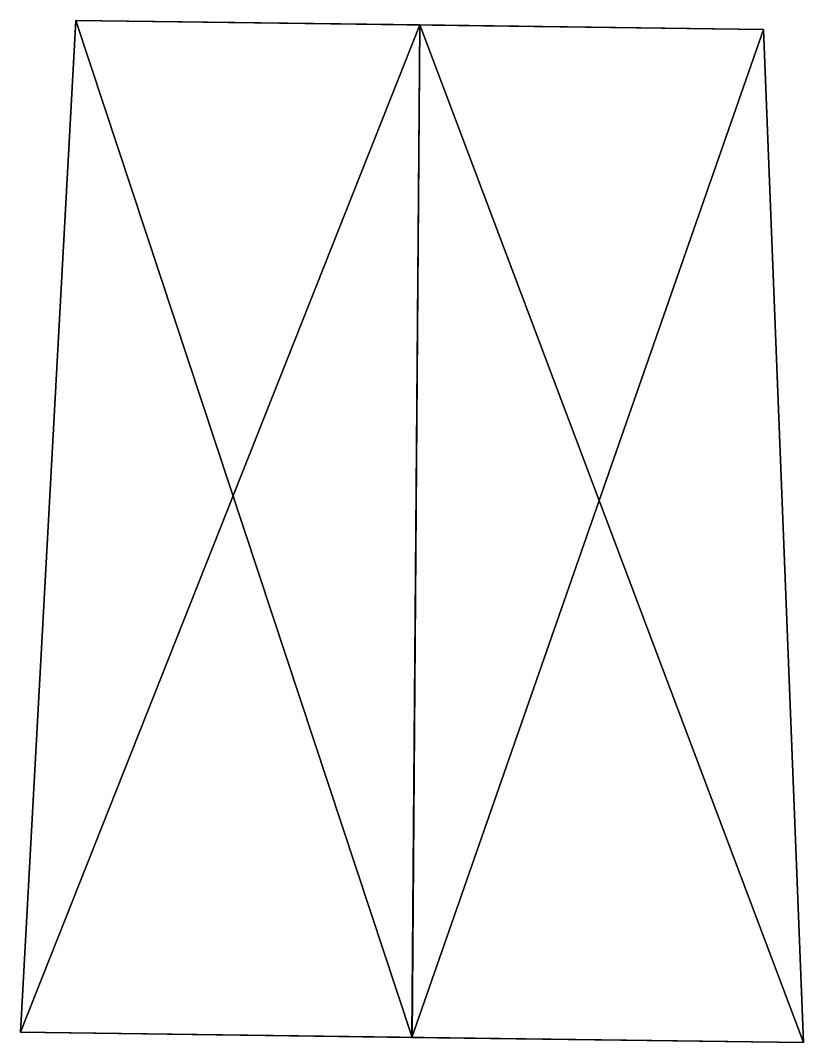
# Model space of a CAD drawing. Extents: x -39 to 39, y -1 to 101.
import ezdxf

# ---------------------------------------------------------------- set-up
doc = ezdxf.new("R2010")
doc.units = 0
doc.layers.add('bark', color=250, linetype='CONTINUOUS')

msp = doc.modelspace()

# ---------------------------------------------------------------- meshes
at = {"layer": 'bark'}
mesh = msp.add_polyface(dxfattribs=at)
corners = [(0.000004, 0, 30.678723), (-38.954879, 0.51372, 15.339364), (-38.954883, 0.51372, -15.339359), (-0.000004, 0, -30.678723), (38.954879, -0.51372, -15.339364), (38.954883, -0.51372, 15.339359), (0.768944, 100.687642, 19.113829), (-33.442855, 101.138812, 5.642166), (-33.442859, 101.138812, -21.301165), (0.768937, 100.687642, -34.772832), (34.980736, 100.236472, -21.301169), (34.980739, 100.236472, 5.642162)]
mesh.append_faces([[corners[k] for k in face] for face in [(0, 1, 7), (1, 2, 8), (2, 3, 9), (3, 4, 10), (4, 5, 11), (5, 0, 6), (5, 4, 1), (5, 1, 0), (4, 3, 2), (4, 2, 1), (6, 7, 10), (6, 10, 11), (7, 8, 10), (8, 9, 10), (0, 7, 6), (1, 8, 7), (2, 9, 8), (3, 10, 9), (4, 11, 10), (5, 6, 11)]])

doc.saveas('drawing.dxf')
